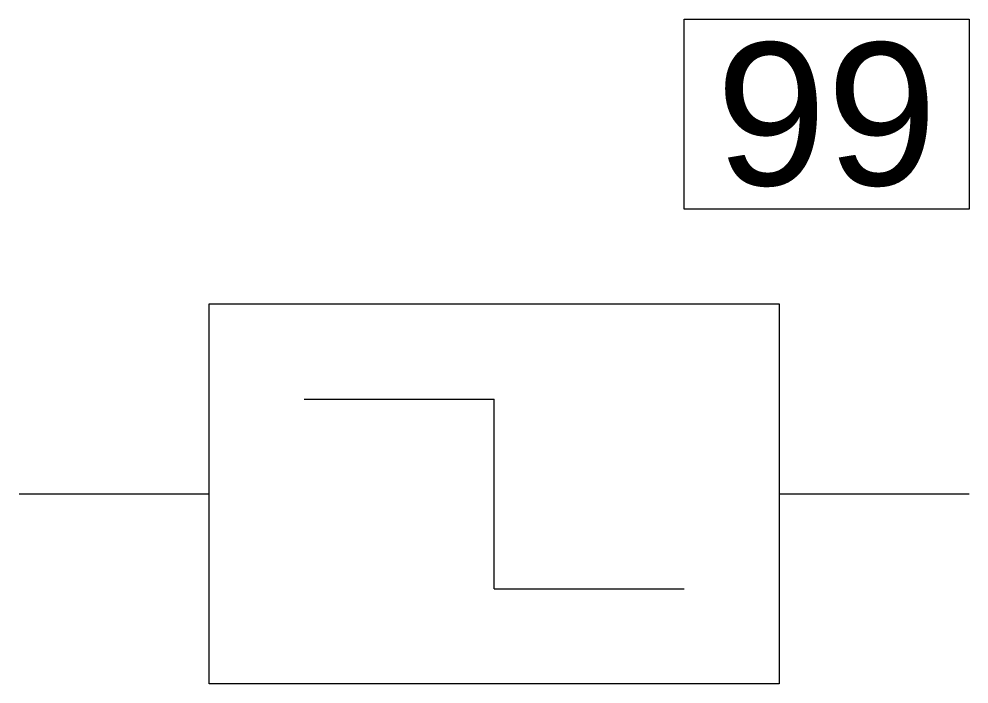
# Model space of a CAD drawing. Header units: inches. Extents: x 0 to 1, y -0.2 to 0.5.
import ezdxf
from ezdxf.enums import TextEntityAlignment as Align

# ---------------------------------------------------------------- set-up
doc = ezdxf.new("R2010")
doc.units = ezdxf.units.IN
doc.header["$MEASUREMENT"] = 0
doc.styles.get("Standard").update_dxf_attribs({"font": 'arial.ttf'})

msp = doc.modelspace()

# ---------------------------------------------------------------- linework, layer by layer
for p, q in [((0.3, 0.1), (0.5, 0.1)), ((0.5, -0.1), (0.5, 0.1)), ((0, 0), (0.2, 0)), ((0.8, 0), (1, 0)), ((0.5, -0.1), (0.7, -0.1))]:
    msp.add_line(p, q)
for points in [[(0.7, 0.5), (1, 0.5), (1, 0.3), (0.7, 0.3)], [(0.2, 0.2), (0.8, 0.2), (0.8, -0.2), (0.2, -0.2)]]:
    msp.add_lwpolyline(points, close=True)

# ---------------------------------------------------------------- texts
msp.add_attdef('99', text='', height=0.15).set_placement((0.85, 0.4), align=Align.MIDDLE_CENTER)

doc.saveas('drawing.dxf')
